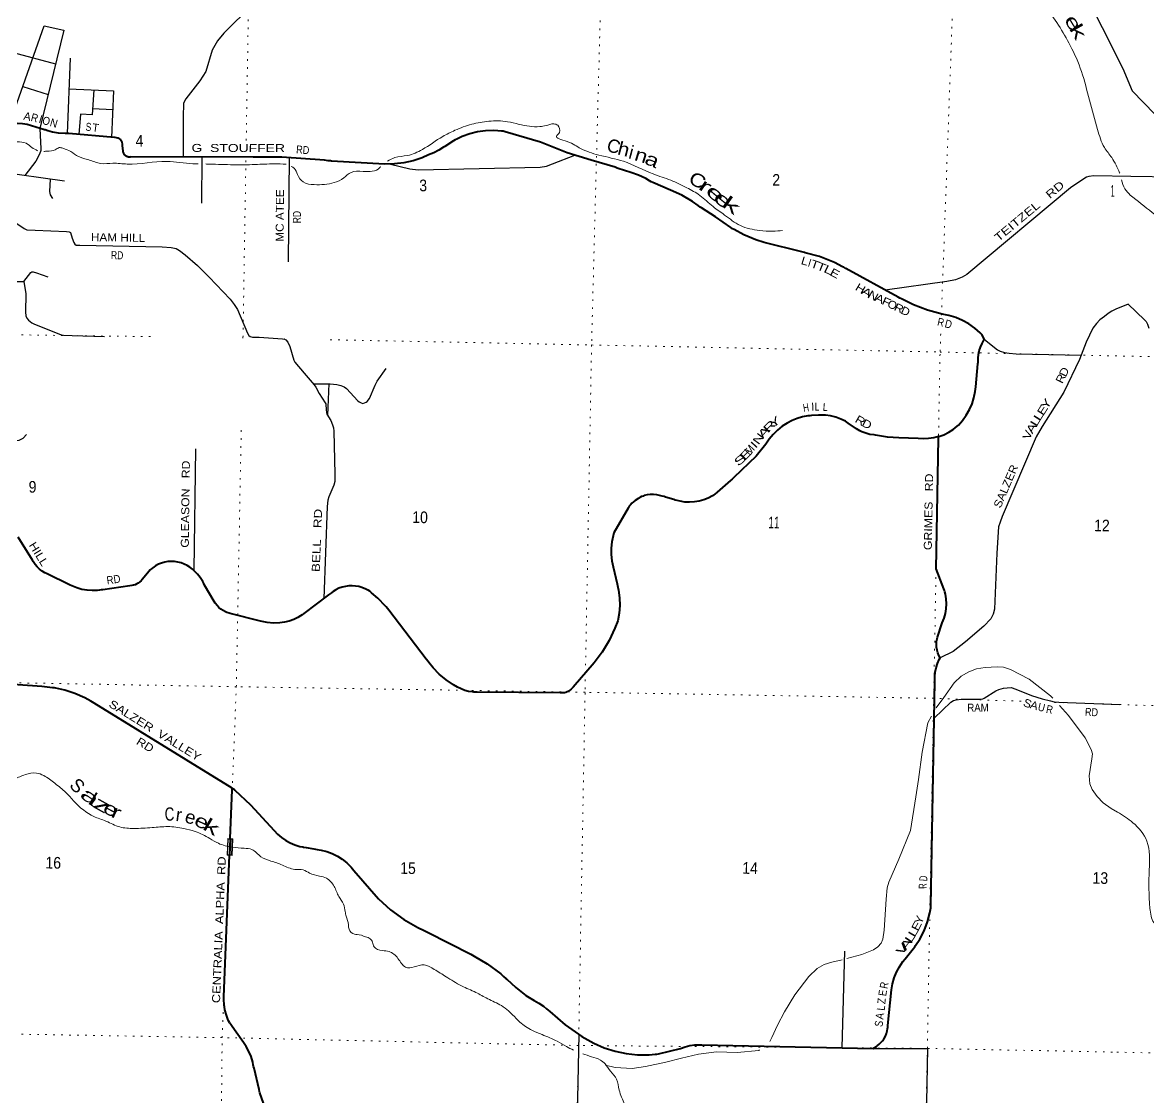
# Model space of a CAD drawing. Header units: feet. Extents: x -518066 to -250644, y -364975 to -177792.
# Drawn here: x -488679 to -471719, y -291926 to -275739 of the extents above; entities that cross this region are included whole.
import ezdxf
from ezdxf.enums import TextEntityAlignment as Align

# ---------------------------------------------------------------- set-up
doc = ezdxf.new("R2010")
doc.units = ezdxf.units.FT
doc.header["$LTSCALE"] = 80
doc.linetypes.add('DOTTED', pattern=[1.5, 0.3, -1.2])
for name, color, linetype, lineweight in [('26', 7, 'Continuous', 40), ('29', 7, 'Continuous', 25), ('30', 7, 'Continuous', 13), ('39', 7, 'Continuous', 13), ('41', 7, 'Continuous', 13), ('61', 7, 'Continuous', 13), ('7', 7, 'DOTTED', 13)]:
    doc.layers.add(name, color=color, linetype=linetype, lineweight=lineweight)
doc.layers.add('27', color=7, linetype='Continuous')

msp = doc.modelspace()

# ---------------------------------------------------------------- linework, layer by layer
at = {"layer": '26'}
msp.add_line((-485551.92, -288027.45), (-485561.34, -288279.26), dxfattribs=at)
for points in [[(-487161.88, -277677.65), (-487172.16, -277591.14), (-487174.34, -277572.76), (-487179.23, -277541.14), (-487179.51, -277540.08), (-487182.98, -277530.86), (-487187.39, -277522.06), (-487192.7, -277513.77), (-487198.85, -277506.07), (-487205.76, -277499.06), (-487213.37, -277492.81), (-487221.59, -277487.39), (-487230.34, -277482.86), (-487239.51, -277479.27), (-487243.55, -277478.16), (-487282.6, -277472.4), (-487293.55, -277471.43), (-487983.17, -277410.66), (-488038.97, -277411.32), (-488134.65, -277404.52), (-488229.1, -277387.75), (-488296.28, -277368.41), (-488339.04, -277356.09), (-488346.28, -277353.92), (-488610.47, -277274.56), (-488678.23, -277265.02), (-488760.39, -277261.41)], [(-474190.38, -280514.02), (-474231.63, -280434.67), (-474254.97, -280411.25), (-474336.98, -280339.5), (-474426.03, -280276.71), (-474521.17, -280223.58), (-474621.33, -280180.68), (-474725.43, -280148.48), (-474824.43, -280130.19), (-475045.91, -280071.73), (-475260.05, -279990.43), (-475439.53, -279899.82), (-475464.77, -279887.08), (-475489.53, -279873.53), (-476277.38, -279442.34), (-476310.06, -279424.46), (-476327.38, -279415.75), (-476448.64, -279354.79), (-476676.87, -279264.38), (-476888.35, -279205.3), (-476902.19, -279201.43), (-476938.35, -279192.45), (-477508.24, -279050.8), (-477636.02, -279010.55), (-477815.18, -278936.15), (-477961, -278856.81), (-477985.59, -278843.43), (-478011, -278825.46), (-478240.77, -278662.94), (-478451.95, -278529.16), (-478469.65, -278517.95), (-478501.95, -278494.85), (-478588.34, -278433.09), (-478749.12, -278338.96), (-478918.86, -278262.16), (-479185.53, -278146.32), (-479209.31, -278135.99), (-479235.53, -278120.43), (-479290, -278088.1), (-479400.3, -278036.1), (-479515.42, -277995.91), (-479704.66, -277934.6), (-479721.03, -277929.3), (-479754.66, -277919.08), (-480113.61, -277810.09), (-480473.97, -277703.27), (-480825.74, -277559.13), (-480850.66, -277548.92), (-480875.74, -277541.61), (-481408.45, -277386.27), (-481441.27, -277376.7), (-481458.45, -277374.29), (-481461.62, -277373.84), (-481582.37, -277364.79), (-481703.41, -277368.4), (-481823.41, -277384.65), (-481941.05, -277413.35), (-482055.05, -277454.2), (-482139.16, -277494.69), (-482164.05, -277506.68), (-482189.16, -277522.49), (-482318.63, -277604.02), (-482336.14, -277616.96), (-482407.95, -277663.06), (-482484.18, -277701.4), (-482564, -277731.56), (-482659.47, -277773.94), (-482795.26, -277820.04), (-482935.14, -277851.69), (-483077.55, -277868.55), (-483220.95, -277870.43), (-484022.9, -277824.2), (-484040.52, -277823.19), (-484072.9, -277819), (-484130.52, -277811.54), (-484773.91, -277766.85), (-485207.3, -277765.65), (-487047.22, -277762.59), (-487053.04, -277763.77), (-487062.75, -277764.9), (-487072.53, -277765.01), (-487082.26, -277764.1), (-487091.84, -277762.17), (-487101.17, -277759.26), (-487110.14, -277755.39), (-487118.66, -277750.59), (-487126.63, -277744.94), (-487133.97, -277738.48), (-487140.59, -277731.29), (-487146.43, -277723.45), (-487151.41, -277715.04), (-487155.49, -277706.16), (-487158.61, -277696.9), (-487160.75, -277687.36), (-487161.88, -277677.65)], [(-474881.58, -281974.24), (-474875.22, -281972.63), (-474800.45, -281945.09), (-474728.96, -281909.88), (-474661.55, -281867.39), (-474598.95, -281818.09), (-474582.49, -281803.23), (-474518.76, -281730.94), (-474462.94, -281652.38), (-474415.64, -281568.42), (-474377.38, -281479.98), (-474348.56, -281388.02), (-474329.52, -281293.55), (-474321.9, -281223.39), (-474288.66, -280876.97), (-474286.26, -280851.97), (-474286.16, -280826.97), (-474286.04, -280794.37), (-474279.8, -280737.12), (-474267.62, -280680.84), (-474249.61, -280626.14), (-474225.99, -280573.62), (-474197.01, -280523.85), (-474190.38, -280514.02)], [(-474881.58, -281974.24), (-474952.46, -281992.21), (-475031.33, -282003.61), (-475110.96, -282006.7), (-475190.47, -282001.45), (-475479.19, -281991.24), (-475651.43, -281980.82), (-475829.52, -281951.55), (-475851.66, -281949.8), (-475914.61, -281940.33), (-475976.24, -281924.32), (-476035.85, -281901.96), (-476067.79, -281885.99), (-476092.84, -281873.46), (-476117.79, -281856.01), (-476241.17, -281769.72), (-476284.1, -281744.13), (-476355.44, -281709.49), (-476430, -281682.5), (-476506.98, -281663.45), (-476585.53, -281652.55), (-476639.79, -281650.75), (-476656.93, -281650.18), (-476689.79, -281652.05), (-476794.41, -281657.99), (-476821.84, -281659.55), (-476844.41, -281661.69), (-476848.51, -281662.08), (-476930.25, -281676.68), (-477010.01, -281699.75), (-477086.92, -281731.02), (-477160.14, -281770.16), (-477234.78, -281818.23), (-477306.83, -281875.88), (-477372.45, -281940.74), (-477430.94, -282012.11), (-477481.64, -282089.2), (-477629.8, -282271.11), (-477966.93, -282591.63), (-477992.2, -282615.65), (-478016.93, -282637.29), (-478216.19, -282811.58), (-478249.95, -282841.11), (-478266.19, -282851.67), (-478288.06, -282865.9), (-478351.72, -282899.33), (-478418.53, -282925.93), (-478487.75, -282945.39), (-478558.63, -282957.52), (-478630.38, -282962.17), (-478702.23, -282959.29), (-478773.39, -282948.92), (-478819.5, -282937.17), (-478846.99, -282930.17), (-478869.5, -282923.05), (-478992.04, -282884.26), (-479013.8, -282877.38), (-479042.04, -282870.98), (-479122.38, -282852.77), (-479130.86, -282851.44), (-479176.83, -282847.14), (-479222.99, -282847.67), (-479268.85, -282853.02), (-479313.9, -282863.14), (-479332.65, -282869.47), (-479356.51, -282877.53), (-479382.65, -282892.29), (-479396.14, -282899.91), (-479449.79, -282936.8), (-479499.3, -282979.1), (-479520.4, -283001.34), (-479541.73, -283023.83), (-479557.55, -283051.34), (-479772.03, -283424.3), (-479784.45, -283467.16), (-479803.72, -283559.79), (-479813.19, -283653.94), (-479812.78, -283748.55), (-479802.47, -283842.61), (-479782.39, -283935.07), (-479721.27, -284193.13), (-479715.91, -284218.13), (-479710.53, -284243.13), (-479701.25, -284286.27), (-479686.42, -284401.41), (-479683.7, -284517.47), (-479693.13, -284633.17), (-479714.6, -284747.26), (-479755.3, -284857.24), (-479841.87, -285042.66), (-479947.34, -285218.02), (-480070.57, -285381.39), (-480387.12, -285745.09), (-480415.2, -285777.35), (-480433.88, -285794.6)], [(-475264.33, -289688.08), (-475239.84, -289656.96), (-475227.49, -289638.08), (-475165.49, -289543.33), (-475100.11, -289416.1), (-475048.39, -289282.74), (-475010.89, -289144.71), (-475001.72, -289095.83), (-474997.03, -289070.82), (-474996.61, -289045.83), (-474939.77, -285660.18), (-474939.83, -285591.77), (-474932.74, -285523.74), (-474918.58, -285456.82), (-474897.51, -285391.75), (-474869.74, -285329.23), (-474858.37, -285307.85), (-474877.73, -285269.96), (-474893.02, -285230.25), (-474904.08, -285189.16), (-474910.78, -285147.14), (-474913.05, -285104.65), (-474910.87, -285062.16), (-474904.26, -285020.12), (-474898.16, -284995.18), (-474825.56, -284779.47), (-474798.68, -284710.74), (-474779.12, -284639.58), (-474767.11, -284566.76), (-474762.78, -284493.08), (-474766.18, -284419.36), (-474777.26, -284346.4), (-474785.27, -284314.33), (-474791.51, -284289.37), (-474801.1, -284264.33), (-474916.24, -283963.52), (-474882.09, -282002.95), (-474881.58, -281974.24)], [(-486731.21, -283959.18), (-486755.65, -283979.4), (-486776.58, -284004.87), (-486870.9, -284119.6), (-486874.7, -284124.47), (-486892.77, -284144.81), (-486912.87, -284163.15), (-486934.78, -284179.29), (-486958.25, -284193.04), (-486983.03, -284204.28), (-487008.85, -284212.85), (-487010.43, -284213.2), (-487032.39, -284218.02), (-487060.43, -284221.99), (-487469.21, -284279.8), (-487493.47, -284283.24), (-487519.21, -284286.53), (-487549.44, -284290.39), (-487628.39, -284293.37), (-487707.22, -284288.09), (-487785.07, -284274.59), (-487861.08, -284253.03), (-487909.42, -284233.66), (-487937, -284222.6), (-487959.42, -284211.7), (-488319.88, -284036.39), (-488344.83, -284023.75), (-488384.84, -283999.08), (-488422.05, -283970.36), (-488456.06, -283937.91), (-488486.49, -283902.08), (-488496.56, -283887.35), (-488517.88, -283856.15), (-488529.44, -283837.35), (-488744.19, -283488.18)], [(-480433.88, -285794.6), (-480442.36, -285801.07), (-480459.4, -285811.45), (-480477.43, -285819.99), (-480496.26, -285826.6), (-480515.67, -285831.21), (-480530.4, -285833.11), (-480546.47, -285833.83), (-480580.4, -285833.53), (-481830.37, -285822.51), (-481846.62, -285822.37), (-481880.37, -285820.54), (-481901.12, -285819.42), (-481959.99, -285810.5), (-482017.6, -285795.47), (-482073.33, -285774.51), (-482126.57, -285747.83), (-482186.79, -285713.9), (-482298.38, -285638.81), (-482401.51, -285552.47), (-482495.05, -285455.81), (-482558.39, -285374.91), (-482570.41, -285359.56), (-482597.07, -285324.91), (-483162.81, -284589.51), (-483182.15, -284564.37), (-483202.78, -284539.51), (-483213.56, -284526.53), (-483325.74, -284408.73), (-483424.63, -284324.57), (-483449.32, -284303.56), (-483474.63, -284288.38), (-483475.52, -284287.85), (-483518.13, -284266.5), (-483532.62, -284259.24), (-483568.13, -284246.43), (-483613.09, -284233.38), (-483663.23, -284224.37), (-483714.05, -284220.66), (-483764.97, -284222.27), (-483815.44, -284229.2), (-483864.91, -284241.36), (-483912.84, -284258.63), (-483958.71, -284280.82), (-484002, -284307.68), (-484017.77, -284319.92), (-484027.34, -284327.34), (-484067.77, -284357.65), (-484443.05, -284639), (-484467.97, -284657.68), (-484493.05, -284673.33), (-484529.75, -284696.17), (-484594.56, -284727.63), (-484662.3, -284752.14), (-484732.23, -284769.43), (-484803.59, -284779.33), (-484899.2, -284781.31), (-484996.3, -284773.24), (-485092.02, -284755.06), (-485550.04, -284636.56), (-485567.72, -284631.99), (-485600.04, -284620.66), (-485622.16, -284612.11), (-485657.13, -284594.18), (-485690.04, -284572.69), (-485720.53, -284547.89), (-485748.25, -284520.03), (-485772.91, -284489.43), (-485778.08, -284481.42), (-485794.29, -284456.33), (-485808.59, -284431.42), (-485921.37, -284234.97), (-485935.82, -284209.8), (-485948.59, -284184.97), (-485964.51, -284154.02), (-486000.99, -284097.95), (-486043.12, -284046), (-486065.46, -284023.69), (-486097.47, -283991.73), (-486115.46, -283974.59), (-486117.22, -283972.91), (-486156.4, -283941.88), (-486198.62, -283915.11), (-486243.39, -283892.91), (-486290.25, -283875.51), (-486338.67, -283863.1), (-486388.11, -283855.82), (-486438.05, -283853.75), (-486487.93, -283856.91), (-486537.21, -283865.26), (-486585.35, -283878.73), (-486631.81, -283897.15), (-486676.09, -283920.32), (-486717.71, -283948), (-486731.21, -283959.18)], [(-485521.56, -287267.35), (-487599.7, -285987.82), (-487624.89, -285972.31), (-487649.7, -285958.36), (-487742.57, -285906.14), (-487889.7, -285841.17), (-488042.81, -285791.94), (-488177.24, -285763.79), (-488197.63, -285759.52), (-488227.24, -285755.71), (-488386.67, -285735.2), (-489323.17, -285673.77), (-489348.19, -285672.13), (-489373.17, -285671), (-489432.35, -285668.32), (-490770.22, -285647.85), (-491774.88, -285608.69)], [(-485551.92, -288027.45), (-485522.57, -287292.63), (-485521.56, -287267.35)], [(-485521.56, -287267.35), (-485492.38, -287285.32), (-485482.6, -287297.6), (-485244.37, -287521.96), (-484888.94, -287903.72), (-484836.29, -287960.14), (-484778.03, -288010.76), (-484714.79, -288055), (-484647.28, -288092.39), (-484576.23, -288122.52), (-484502.42, -288145.06), (-484458.82, -288153.71), (-484445.48, -288156.35), (-484408.82, -288162.44), (-484291.66, -288181.86), (-484266.66, -288186.58), (-484241.66, -288190.4), (-484180.35, -288199.76), (-484095.9, -288221.89), (-484014.21, -288252.73), (-483936.2, -288291.94), (-483862.72, -288339.08), (-483794.56, -288393.65), (-483732.48, -288455.05), (-483730.65, -288457.15), (-483709.98, -288480.86), (-483687.23, -288507.15), (-483318.73, -288933.05), (-483135.49, -289098.62), (-482935.95, -289244.12), (-482722.29, -289367.97), (-482629.78, -289412.06), (-482618.03, -289417.66), (-482579.78, -289437.17), (-481928.38, -289769.38), (-481902.39, -289782.64), (-481878.38, -289796.86), (-481682.68, -289912.83), (-481476.85, -290065.96), (-481433.73, -290103.05), (-481393.31, -290137.81), (-481383.73, -290146.58), (-481250.53, -290268.53), (-481225.6, -290291.36), (-481200.53, -290310.76), (-481096.83, -290391.01), (-480974.3, -290467.78), (-480900.53, -290506.77), (-480831.25, -290553.26), (-480788.25, -290589.16), (-480763.25, -290611.15), (-480738.25, -290632.65), (-480504.2, -290833.9), (-480252.07, -291005.9), (-480072.35, -291106.65), (-479915.55, -291176.7), (-479752.29, -291229.97), (-479584.35, -291265.89), (-479413.58, -291284.06), (-479241.84, -291284.27), (-479149.74, -291276.18), (-479126.2, -291274.11), (-479099.74, -291267.86), (-478765.88, -291188.92), (-478697.12, -291163.56), (-478626.08, -291145.54), (-478553.55, -291135.03), (-478480.32, -291132.17), (-478447.75, -291133.36), (-475864.69, -291188.65), (-475840.56, -291176.15), (-475817.88, -291161.19), (-475804.15, -291149.92), (-475778.15, -291125.15), (-475754.15, -291102.07), (-475748.9, -291097.03), (-475723.92, -291073), (-475707.32, -291047.98), (-475701.06, -291038.54), (-475681.95, -291001.9), (-475666.78, -290963.46), (-475655.7, -290923.65), (-475650.79, -290894.42), (-475647.49, -290869.06), (-475644.98, -290844.42), (-475589.92, -290305.38), (-475574.02, -290214.28), (-475548.69, -290125.34), (-475514.19, -290039.54), (-475470.92, -289957.81), (-475419.34, -289881.05), (-475383.73, -289838.37), (-475363.06, -289813.6), (-475343.21, -289788.37), (-475264.33, -289688.08)], [(-485048.27, -292011.59), (-485102.23, -291856.81), (-485110.12, -291834.19), (-485116.56, -291806.81), (-485191.87, -291486.83), (-485197.74, -291461.88), (-485202.7, -291436.83), (-485211.48, -291392.46), (-485236.02, -291310.53), (-485268.99, -291231.61), (-485310.03, -291156.57), (-485341.39, -291111.23), (-485350.86, -291097.53), (-485376.36, -291061.23), (-485520.47, -290856.05), (-485539.88, -290828.41), (-485554.57, -290806.05), (-485560.62, -290796.85), (-485574.75, -290773.36), (-485585.17, -290746.85), (-485607.58, -290688.84), (-485630.08, -290605.61), (-485643.75, -290520.48), (-485647.09, -290459.39), (-485648.4, -290435.3), (-485647.35, -290409.39), (-485561.34, -288279.26)]]:
    msp.add_lwpolyline(points, dxfattribs=at)
at = {"layer": '29'}
for p, q in [((-488817.92, -276189.56), (-488181.67, -276363.12)), ((-487960.97, -276277.16), (-488006.12, -277408.64)), ((-488674.69, -276703.7), (-488293.78, -276820.66)), ((-487623.17, -277031.45), (-487318.71, -277048.94)), ((-485977.09, -277764.37), (-485983.82, -278459.25)), ((-484661.35, -277769.29), (-484675.43, -279344.21)), ((-470869.57, -278075.7), (-471986.16, -278057.58)), ((-484081.05, -281656.69), (-484058.82, -281176.06)), ((-486074.44, -282155.97), (-486099.26, -283987.14)), ((-476295.89, -289722.62), (-476336.59, -291178.55))]:
    msp.add_line(p, q, dxfattribs=at)
for points in [[(-484788.71, -275045.14), (-485648.22, -275900.55), (-485744.44, -276013.11), (-485824.17, -276154.91), (-485917.19, -276473.97), (-486005.78, -276615.77), (-486218.4, -276886.08), (-486253.84, -276952.55), (-486259.06, -277164.23), (-486258.26, -277763.9)], [(-472727.09, -275189.41), (-472105.18, -276429.25), (-471964.7, -276769.57)], [(-488825.47, -277129.08), (-488350.81, -275789.97), (-488057.37, -275855.85), (-488419.81, -277335.03)], [(-487979.26, -276735.59), (-487306.9, -276769.57), (-487336.4, -277467.65)], [(-487603.18, -276754.6), (-487630.11, -277127.5), (-487805.25, -277118.66), (-487828.71, -277424.27)], [(-471964.7, -276769.57), (-471625.1, -277119), (-471575.08, -277164.87), (-471500.05, -277219.09), (-471274.95, -277348.37), (-471232.22, -277375.48), (-471192.62, -277408.84), (-471133.22, -277477.66), (-470999.83, -277702.86), (-470962.31, -277773.76), (-470915.42, -277905.12), (-470869.57, -278075.7)], [(-488419.86, -277339.05), (-488401.84, -277634.78), (-488403.26, -277668.13), (-488423.19, -277721.31), (-488478.5, -277824.83), (-488646.22, -278041.49)], [(-483137.86, -277869.34), (-482847.48, -277940.73), (-482717.84, -277959.02), (-480881.17, -277914.95), (-480787.72, -277900.85), (-480694.34, -277868.97), (-480360.51, -277736.9)], [(-488046.09, -278125.58), (-489051.31, -277984.73), (-489074.35, -278771.55), (-489495.17, -278764.91)], [(-488263.8, -278095.08), (-488270.48, -278283.68), (-488261.51, -278335.06), (-488227.83, -278386.72)], [(-471986.16, -278057.58), (-472544.27, -278047.14), (-472615.5, -278057.81), (-472651.91, -278069.19), (-472692.36, -278092.66), (-472892.43, -278228.94), (-474453.41, -279531.62), (-474526.49, -279574.1), (-474626.16, -279615.82), (-474757.63, -279639.65), (-475683.72, -279767.25)], [(-489495.17, -278764.91), (-489448.66, -278920), (-489429.24, -278977.18), (-489360.07, -279108.33), (-489345.69, -279165.15), (-489349.36, -279436.49), (-489346.78, -279562.56), (-489331.77, -279615.62), (-489293.62, -279629.03), (-489157.88, -279637.83), (-488657.31, -279637.87), (-488627.79, -279823.17), (-488635.52, -280098.48), (-488631.39, -280156.36), (-488613.67, -280191.81), (-488587.1, -280220.62), (-488537.58, -280258.48), (-488498.5, -280280.44), (-488106.27, -280437.05), (-488059.96, -280444.4), (-487930.29, -280453.26), (-487444.23, -280464.34)], [(-488763.34, -278765.84), (-488656.4, -278841.35), (-488612.37, -278858.14), (-488486.56, -278866.53), (-488016.86, -278883.31), (-487974.92, -278889.59), (-487958.15, -278900.09), (-487932.98, -278984), (-487907.82, -279053.22), (-487891.05, -279076.3), (-487870.07, -279088.88), (-487815.56, -279093.08), (-486574.21, -279118.25), (-486440.01, -279128.72), (-486364.53, -279143.43), (-486312.1, -279172.77), (-486230.33, -279235.72), (-486045.8, -279395.15), (-485869.67, -279571.35), (-485550.94, -279906.98), (-485490.14, -279984.58), (-485441.9, -280058.02), (-485290.93, -280418.82), (-485267.87, -280452.37), (-485248.99, -280469.16), (-485215.45, -280477.54), (-485114.79, -280477.55), (-484764.57, -280500.49)], [(-488657.31, -279637.87), (-488556.29, -279501.34), (-488540.57, -279491.65), (-488520.64, -279493.87), (-488466.26, -279506.45), (-488298.91, -279568.79)], [(-472026.39, -279981.56), (-472212.06, -280056.74), (-472269.64, -280085.54), (-472327.42, -280121.43), (-472382.6, -280163.09), (-472451.26, -280216.26), (-472504.41, -280271.65), (-472558.66, -280341.77), (-472659.62, -280551.62), (-472757.25, -280811.77), (-472992.23, -281307.47), (-473319.45, -281822.61), (-473409.75, -281975.85), (-473921.88, -283178.59), (-473952.88, -283262.78), (-473976.77, -283333.95), (-474002.19, -283731.68), (-474039.6, -284571.52), (-474059.19, -284649.79), (-474094.63, -284716.26), (-474201.24, -284826.87), (-474474.74, -285062.78), (-474660.94, -285209.28), (-474858.37, -285307.85)], [(-472026.39, -279981.56), (-471778.29, -280217.62), (-471756.41, -280240.56), (-471733.48, -280280.18), (-471711.59, -280342.74)], [(-484764.57, -280500.49), (-484735.27, -280504.8), (-484712.21, -280517.39), (-484684.95, -280550.95), (-484653.5, -280618.08), (-484592.68, -280823.65), (-484578.01, -280853.02), (-484435.42, -281020.84), (-484284.44, -281197.04), (-484259.28, -281230.61), (-484208.96, -281322.91), (-484118.79, -281467.65), (-484112.5, -281482.33), (-484108.31, -281499.11), (-484099.92, -281616.58), (-484093.63, -281636.51), (-484032.82, -281734.05), (-484009.75, -281794.89), (-483996.12, -281839.99), (-483990.88, -281893.48), (-483974.11, -282539.57), (-483976.21, -282649.7), (-483990.88, -282707.38), (-484066.37, -282883.59), (-484081.06, -282930.8), (-484091.53, -283026.23), (-484140.36, -284412.07)], [(-474190.38, -280514.02), (-473994.96, -280666.04), (-473952.88, -280685.98), (-473888.65, -280705.92), (-473815.56, -280719.22), (-473711.47, -280728.08), (-472730.31, -280748.02)], [(-484299.57, -281179.38), (-484043.42, -281180.41), (-483943.82, -281188.88), (-483886.24, -281206.6), (-483833.08, -281224.33), (-483798.08, -281249.73), (-483628.42, -281436.73), (-483609.39, -281452.54), (-483578.38, -281468.05), (-483552.94, -281473.54), (-483526.3, -281464.82), (-483500.86, -281456.97), (-483485.36, -281445.89), (-483453.76, -281402.67), (-483366.9, -281198.67), (-483334.75, -281140.13), (-483203.32, -280947.36)], [(-489577.68, -281131.78), (-489437.51, -281224.32), (-489384.16, -281269.5), (-489371.07, -281286.36), (-489348.92, -281343.97), (-489327.95, -281553.63), (-489328.98, -281882.39), (-489322.7, -281905.49), (-489300.19, -281920.06), (-489262.53, -281922.28), (-489226.67, -281910.68), (-489115.5, -281833.63), (-489085.34, -281829.22), (-489065.41, -281844.72), (-489022.39, -281907.13), (-488967.96, -281968.8), (-488928.09, -282004.25), (-488865.84, -282027.63), (-488799.63, -282035.28), (-488727.71, -282029.3), (-488671.17, -281999.82), (-488620.38, -281940.14)], [(-474949.07, -286214.38), (-474695.31, -285972.76), (-474657.18, -285950.38), (-474617.32, -285939.3), (-474542.54, -285928.38), (-474245.23, -285926), (-474216.44, -285921.57), (-474191.96, -285914.54), (-474020.27, -285804.05), (-473972.81, -285781.99), (-473901.94, -285764.26), (-473848.78, -285755.4), (-473787.34, -285754.61), (-473718.11, -285775.34), (-473480.62, -285874.92), (-473319.45, -285923.79), (-473193.21, -285954.81), (-473137.84, -285965.89), (-473071.51, -285974.37), (-472152.39, -286008.99)], [(-480298.23, -290974.41), (-480347.03, -293163.32), (-480338.11, -293199.99), (-480302.68, -293222.15), (-480218.13, -293255.35), (-479970.46, -293310.77), (-479886.63, -293319.67), (-479524.12, -293312.01), (-479478.78, -293315.2), (-479438.91, -293328.5), (-479203.77, -293460.63)], [(-475864.69, -291188.65), (-475049.76, -291188.11), (-475085.61, -293347.74), (-475075.76, -293412.69), (-475058.05, -293452.57), (-474994.13, -293541.84), (-474482.2, -294259.07), (-474455.62, -294281.22), (-474415.86, -294308.74), (-474190.87, -294401.93), (-474070.25, -294471.77), (-473980.58, -294545.2), (-473783.38, -294768.72), (-473742.46, -294790.82), (-473539.5, -294797.81), (-472756.12, -294761.07), (-472670.5, -294737.65), (-472612.92, -294711.06), (-472546.47, -294657.88), (-472515.63, -294597.14), (-472433.85, -294324.73), (-472392.35, -294069.93), (-472369.29, -294006.48), (-472316.38, -293956.14)]]:
    msp.add_lwpolyline(points, dxfattribs=at)
at = {"layer": '39'}
for points in [[(-474916.36, -286058.1), (-474804.24, -285902.49), (-474647.24, -285680.53), (-474541.78, -285579.54), (-474425.16, -285514.29), (-474311.41, -285473.18), (-474181.14, -285453.13), (-473996.88, -285442.16), (-473904.12, -285447), (-473797.53, -285482.04), (-473516.52, -285626.3), (-473194.56, -285876.62), (-473161.62, -285912.55)], [(-473060.27, -286023.12), (-472923.68, -286172.11), (-472673.71, -286509.41), (-472583.7, -286687.48), (-472561.55, -286749.53), (-472571.84, -286827.43), (-472611.17, -287084.09), (-472601.42, -287201.57), (-472569.21, -287290.19), (-472490.67, -287392.14), (-472402.71, -287488.9), (-472280.03, -287574), (-472184.76, -287628.6)], [(-476262.52, -289835.12), (-476034.6, -289774.83), (-475861.92, -289705.52), (-475795.47, -289656.77), (-475746.21, -289603.98), (-475720.16, -289541.54), (-475702.1, -289407.77), (-475672.49, -288937.67), (-475653.71, -288770.42), (-475631.2, -288683.07), (-475481.73, -288338.25), (-475304.45, -287907.52), (-475221.92, -287400.33), (-475182.51, -287139.64), (-475128, -286728.4), (-475040.72, -286283.68), (-474987.1, -286185.76)], [(-477422.68, -291085.2), (-477390.17, -291023.23), (-477306.19, -290839.95), (-477203.72, -290634.94), (-477044.11, -290382.87), (-476835.79, -290103.69), (-476708.06, -289984.72), (-476605.41, -289923.54), (-476486.55, -289887.22), (-476335.21, -289853.81)], [(-479898.51, -291438.27), (-479752.77, -291473.59), (-479498.27, -291489.08), (-479293.06, -291461.29), (-478988.73, -291393.36), (-478754.78, -291334), (-478498.73, -291273.09), (-478225.17, -291238.71), (-477912.36, -291247.41), (-477590.75, -291218.09), (-477580.14, -291211.08)]]:
    msp.add_lwpolyline(points, dxfattribs=at)
for points in [[(-476649.12, -269899.6), (-476531.32, -270171.13), (-476376.4, -270546.65), (-476158.22, -270967.79), (-475907.81, -271285.01), (-475530.14, -271757.85), (-475203.92, -272195.38), (-474901.24, -272507.67), (-474643.18, -273040.32), (-474386.18, -273723.84), (-474207.5, -274113.96), (-474040.03, -274463.59), (-473812.39, -274913.09), (-473515.71, -275223.24), (-473282.26, -275485.76), (-473075.5, -275777.9), (-472897.16, -276085.51), (-472728.51, -276475.4), (-472608.85, -276906.49), (-472485.43, -277349.73), (-472382.61, -277621.53), (-472273.31, -277772.74), (-472153.59, -278002.66), (-472151.51, -278007.27)], [(-483183.99, -277827.62), (-483070.49, -277773.05), (-482881.23, -277740.89), (-482656.68, -277651.12), (-482349.7, -277454.49), (-482165.24, -277361.86), (-481912.57, -277270.7), (-481656.83, -277225.86), (-481374.03, -277231.91), (-481200.27, -277271.83), (-480887.96, -277306.68), (-480793.33, -277290.59), (-480676.42, -277264.93), (-480616.66, -277286.32), (-480592.75, -277393.46), (-480615.47, -277425.16), (-480631.84, -277440.91), (-480477.14, -277530.73), (-480272.6, -277635.69), (-479999.71, -277734.08), (-479628.41, -277828.52), (-479178.8, -278019.2), (-478913.84, -278113.4), (-478671.35, -278227.22), (-478477.04, -278342.03), (-478277.82, -278511.26), (-478103.82, -278637.7), (-477866.24, -278795.69), (-477576.81, -278870.29), (-477378.37, -278880.57), (-477229.66, -278869.67)], [(-488867.66, -277524.23), (-488762.17, -277532.87), (-488626.19, -277555.89), (-488537.2, -277620.15), (-488452.02, -277668.97)], [(-488358.82, -277680.56), (-488307.56, -277675.35), (-488184.77, -277655.83), (-488127.92, -277622.84), (-488069.92, -277632.13), (-487952.56, -277682.92), (-487833.65, -277755.87), (-487680.18, -277807.42), (-487500.7, -277861.55), (-487318.02, -277857.4), (-487101.56, -277870.07), (-486504.83, -277830.49), (-486112.25, -277865.02), (-486034.18, -277866.71)], [(-485920.34, -277869.02), (-485861.54, -277870.38), (-485500.56, -277880.1), (-485177.45, -277876.94), (-484888.3, -277867.01), (-484709.25, -277872.63)], [(-484632.16, -277906.59), (-484586.67, -277933.81), (-484538.36, -278025.37), (-484452.4, -278139.87), (-484284.66, -278179.67), (-483985.08, -278149.85), (-483841.17, -278078.48), (-483731.15, -277996.34), (-483550.23, -277980.08), (-483300.3, -277925.07), (-483287.04, -277908.4)], [(-472124.85, -278108.94), (-472074.22, -278243.76), (-471993.98, -278336.97)], [(-471993.98, -278336.97), (-471664.16, -278597.3), (-471174.63, -278984.5), (-470870.65, -279293.83), (-470590.56, -279809.86), (-469740.1, -281460.69), (-469588.07, -281722.94), (-469567.43, -281803.77), (-469572.12, -281950.49), (-469584.48, -282338.24), (-469603.24, -283047.72), (-469618.25, -283438.12), (-469642.64, -284141.97), (-469646.39, -284746.33), (-469639.88, -284997.97), (-469627.54, -285092.72), (-469590.42, -285151.73), (-469578.51, -285160), (-469298.5, -285460.84), (-468870.51, -285915.27), (-468660.14, -286140.09)], [(-489220.78, -287310.38), (-488992.21, -287218.69), (-488797.84, -287132.31), (-488635.94, -287063.34), (-488468.94, -287040.75), (-488359.38, -287079.3), (-488193.19, -287195.5), (-488025.44, -287333.86), (-487899.77, -287469.31), (-487605.39, -287694.86), (-487422.22, -287765.17), (-487213.31, -287852.1), (-487003.09, -287874.69), (-486725.97, -287862.5), (-486490.91, -287847.4), (-486250.69, -287874.66), (-486079.07, -287920.57), (-485858.49, -288025.86), (-485729.56, -288099.02), (-485519.18, -288159.15)], [(-472184.76, -287628.6), (-471952.79, -287788.42), (-471742.76, -288067.85), (-471708.38, -288496.84), (-471696.89, -289078.25), (-471638.45, -289290.5), (-471302.18, -289373.18), (-470699.37, -289503.07), (-470063.14, -289784.41), (-469787.52, -289775.47), (-469596.07, -289750.88), (-469012.59, -289838.18), (-468808.38, -289886.23)], [(-485519.45, -288159.13), (-485341.83, -288173.68), (-485223.83, -288192.3), (-485087.61, -288301.83), (-484936.41, -288365.41), (-484765.12, -288427.4), (-484577.83, -288491.76), (-484451.6, -288500.49), (-484354.26, -288548.83), (-484206.67, -288592.21), (-484100.99, -288624.65), (-483985.11, -288747.83), (-483913.95, -288900.22), (-483844.04, -289014.37), (-483818.24, -289127.58), (-483803.58, -289196.28), (-483770.09, -289325.75), (-483761.41, -289392.32), (-483678.69, -289468.52), (-483640.63, -289471.35), (-483510.92, -289506.3), (-483443.3, -289535.91), (-483408.22, -289586.95), (-483383.57, -289657.88), (-483262.3, -289712.78), (-483156.3, -289729.13), (-483023.96, -289832.54), (-482910.25, -289963.72), (-482777.76, -289960.51), (-482630.67, -289929.46), (-482477.55, -289997.11), (-482299.21, -290107.53), (-482065.26, -290245.3), (-481850.58, -290344.44), (-481671.92, -290438.78), (-481465.38, -290543.79), (-481358.64, -290622.51), (-481297.61, -290680.14), (-481187.51, -290791.13), (-481005.41, -290913.7), (-480854.25, -290979.3), (-480625.58, -291080.75), (-480486.75, -291160.16), (-480378.58, -291213.74)], [(-480241.4, -291266.85), (-480106.64, -291313.12), (-479975.22, -291362.2), (-479904.2, -291422.07), (-479822.13, -291530.44), (-479730.33, -291653.09), (-479691.47, -291814.86), (-479615.58, -292029.72), (-479588.43, -292175.14), (-479586.95, -292398.46), (-479638.84, -292483.86), (-479713.44, -292600.95), (-479667.31, -292700.51), (-479557.62, -292831.59), (-479476.73, -292899.7), (-479459.87, -292958.41), (-479416.24, -293082.05), (-479309.98, -293184.9), (-479203.97, -293299.82), (-479140.48, -293433.95), (-479140.07, -293437.58)]]:
    msp.add_spline(points, degree=3, dxfattribs=at)
at = {"layer": '61'}
for p, q in [((-485513.52, -288029.37), (-485523.06, -288280.14)), ((-485523.06, -288280.14), (-485598.29, -288277.28))]:
    msp.add_line(p, q, dxfattribs=at)
msp.add_lwpolyline([(-485598.29, -288277.28), (-485588.76, -288026.52), (-485513.52, -288029.37)], dxfattribs=at)
msp.add_lwpolyline([(-485581.06, -288034.81), (-485521.81, -288037.06), (-485530.75, -288271.84), (-485589.99, -288269.58)], close=True, dxfattribs=at)
at = {"layer": '7'}
for p, q in [((-485309.35, -277515.89), (-485269.11, -275076.01)), ((-474838.58, -280145.86), (-474664.63, -275384.27)), ((-485358.23, -280479.51), (-485312.79, -277724.26)), ((-488694.91, -280442.29), (-486678.57, -280470.24)), ((-485358.33, -280484.89), (-485358.23, -280479.51)), ((-484733.9, -280501.17), (-484725.58, -280501.34)), ((-474858.53, -280691.96), (-474846.28, -280356.74)), ((-484044.72, -280515.1), (-480107.57, -280594.7)), ((-474954.65, -285915.47), (-474858.53, -280691.96)), ((-485458.77, -285741.14), (-485383.21, -281786.94)), ((-485551.12, -288028.47), (-485459.03, -285747.48)), ((-473638, -285959.41), (-474954.65, -285915.47)), ((-472152.39, -286008.99), (-473219.24, -285973.39)), ((-485672.12, -291025.34), (-485561.14, -288276.45)), ((-485672.12, -291025.34), (-490862.77, -290936.75))]:
    msp.add_line(p, q, dxfattribs=at)
for points in [[(-479932.55, -269830.86), (-479942.64, -269991.62), (-479966.86, -275229.53), (-480107.57, -280594.7), (-480205.81, -285833.26), (-480303.51, -291144.07), (-480419.96, -296389.92), (-480552.61, -301643.29), (-480660.47, -306948.71)], [(-485366.25, -280488.45), (-485358.42, -280488.55), (-485357.31, -280488.57)], [(-480107.57, -280594.7), (-474858.72, -280701), (-472044.15, -280763.76)], [(-440578.62, -281394.02), (-442975.76, -281378.33), (-444667.7, -281327.2), (-448156.21, -281223.45), (-453378.42, -281043.67), (-458807, -280934.45), (-464160.81, -280989.91), (-464465.64, -280981.82), (-469545.04, -280798.67), (-472044.15, -280763.76)], [(-474954.65, -285915.47), (-480205.62, -285824.22), (-485458.77, -285741.14), (-490767.85, -285646), (-496054.37, -285427.81)], [(-475493.95, -315689.91), (-475429.86, -312361.33), (-475386.65, -307063.59), (-475264.08, -301735.35), (-475163.11, -296470.24), (-475049.76, -291188.11), (-474954.65, -285915.47)], [(-472152.39, -286008.99), (-469696.01, -286088.92), (-468822.81, -286100.55)], [(-485856.95, -301540.01), (-485724.69, -296296.69), (-485672.12, -291025.34)], [(-480303.51, -291144.07), (-481849.48, -291109.86), (-485672.12, -291025.34)], [(-472260.38, -291242.48), (-475049.76, -291188.11), (-480303.51, -291144.07)], [(-440782.81, -291996.69), (-443092.3, -291934.14), (-448394.1, -291708.63), (-453707.95, -291482.89), (-459027.68, -291468.2), (-464388.84, -291410.51), (-469773.09, -291296.09), (-472260.38, -291242.48)]]:
    msp.add_lwpolyline(points, dxfattribs=at)

# ---------------------------------------------------------------- texts
at = {"layer": '27'}
for s, rotation, p in [('A', 348.378, (-488670.45, -277199.34)), ('I', 343.605, (-488443.87, -277246.13)), ('T', 352.844, (-487634.94, -277375.63)), ('I', 2.521, (-476795.91, -281585.9)), ('M', 47.715, (-477729.16, -282264.74))]:
    msp.add_text(s, height=120.5, rotation=rotation, dxfattribs=at).set_placement(p)
for s, height, rotation, width, p in [('R', 120.5, 345.114, 0.9, (-488562.39, -277218.17)), ('O', 120.5, 343.863, 0.9, (-488391.59, -277262.42)), ('N', 120.5, 343.978, 0.95, (-488276.38, -277294.65)), ('S', 120.5, 355.37, 0.8, (-487732.4, -277366.62)), ('G  STOUFFER   ', 120.5, 359.905, 1.3, (-486133.69, -277687.18)), ('RD', 120.5, 355.905, 0.85, (-484561.05, -277708.34)), ('L', 120.5, 343.636, 1.15, (-476962.26, -279373.27)), ('I', 120.5, 342.978, 0.85, (-476857.77, -279408.89)), ('T', 120.5, 341.036, 1.25, (-476821.15, -279419.06)), ('T', 120.5, 338.216, 1.3, (-476727.26, -279452.12)), ('L', 120.5, 334.757, 1.4, (-476621.46, -279490.88)), ('E', 120.5, 332.178, 1.3, (-476531.75, -279536.43)), ('H', 120.5, 329.01, 1.2, (-476147.87, -279758.76)), ('A', 120.5, 329.1, 1.4, (-476057.64, -279815.17)), ('N', 120.5, 330.063, 1.25, (-475956.87, -279867.32)), ('A', 120.5, 334.921, 1.25, (-475853.84, -279922.23)), ('F', 120.5, 335.822, 1.25, (-475747.8, -279974.81)), ('O', 120.5, 335.031, 1.1, (-475664.57, -280015.72)), ('R', 120.5, 334.776, 1.15, (-475562.49, -280066.36)), ('D', 120.5, 335.165, 1.1, (-475461.58, -280113.33)), ('R', 120.5, 348.031, 0.85, (-474907.64, -280299.72)), ('D', 120.5, 346.018, 0.9, (-474797.2, -280324.95)), ('H', 120.5, 9.005, 0.75, (-476912.67, -281603.27)), ('L', 120.5, 359.421, 0.75, (-476746.08, -281583.71)), ('L', 120.5, 356.096, 0.85, (-476627.97, -281585.17)), ('Y', 120.5, 38.209, 1.6, (-477380.12, -281855.36)), ('R', 120.5, 329.781, 1.25, (-476152.02, -281747.59)), ('A', 120.5, 49.114, 1.7, (-477528.8, -282017.5)), ('R', 120.5, 44.099, 1.65, (-477453.94, -281929.91)), ('D', 120.5, 332.041, 1.2, (-476049.52, -281806.92)), ('N', 120.5, 53.594, 1.4, (-477593.88, -282107.55)), ('E', 120.5, 45.415, 1.8, (-477807.89, -282349.5)), ('I', 120.5, 47.676, 1.35, (-477636.23, -282158.59)), ('S', 120.5, 41.354, 1.7, (-477900.74, -282431.44)), ('GRIMES   RD', 120.5, 88.946, 1.15, (-474983.88, -283684.54)), ('HILL', 120, 301.593, 1.15, (-488588.15, -283608.26)), ('RD', 120, 8.049, 0.9, (-487403.59, -284199.82)), ('SALZER  VALLEY', 120.5, 328.379, 1.2, (-487391.5, -286033.49)), ('RD', 120.5, 328.379, 1.15, (-486976.05, -286597.45)), ('CENTRALIA  ALPHA  RD', 120.4, 87.688, 1.2, (-485705.56, -290508.24)), ('D', 120.5, 87.512, 0.7, (-475052.48, -288670.71)), ('R', 120.5, 90.52, 0.65, (-475058.51, -288783.44)), ('E', 120.5, 62.626, 1.3, (-475190.89, -289432.48)), ('Y', 120.5, 70.178, 1.1, (-475133.84, -289325.88)), ('L', 120.5, 56.811, 1.65, (-475301.43, -289613.65)), ('L', 120.4, 59.509, 1.55, (-475245.09, -289525.76)), ('V', 120.5, 50.793, 1.65, (-475441.51, -289795.81)), ('A', 120.5, 52.763, 1.6, (-475374.18, -289720.09)), ('E', 120.4, 81.51, 0.85, (-475670.49, -290405.69)), ('R', 120.5, 78.507, 0.85, (-475652.66, -290296.92)), ('Z', 120.5, 84.7, 0.9, (-475684, -290522.52)), ('A', 120.5, 81.299, 0.9, (-475714.65, -290756.74)), ('L', 120.5, 83.831, 0.9, (-475693.16, -290623.92)), ('S', 120.5, 81.16, 0.85, (-475727.9, -290869.05))]:
    msp.add_text(s, height=height, rotation=rotation, dxfattribs=dict(at, width=width)).set_placement(p)
at = {"layer": '30'}
for s, height, rotation, width, p in [('MC ATEE', 120.5, 89.488, 1.1, (-484747.14, -279039.8)), ('TEITZEL   RD', 120, 39.846, 1.3, (-473979.29, -279044.78)), ('RD', 120.5, 89.488, 0.8, (-484487.05, -278762.54)), ('HAM HILL', 120.5, 359.129, 1.1, (-487649.52, -279030.29)), ('RD', 120.5, 359.129, 0.8, (-487347.41, -279301.89)), ('GLEASON   RD', 120, 89.223, 1.15, (-486175.48, -283648.65)), ('SALZER', 120, 66.936, 1.1, (-473947.91, -283061.05)), ('BELL   RD', 120.5, 87.772, 1.25, (-484203.03, -284014.93)), ('RAM', 120, 0.459, 0.9, (-474447.2, -286116.14)), ('RD', 120, 357.843, 0.85, (-472677.65, -286179.34))]:
    msp.add_text(s, height=height, rotation=rotation, dxfattribs=dict(at, width=width)).set_placement(p)
for s, rotation, width, p in [('D', 64.637, 1.15, (-472936.7, -281024.97)), ('R', 64.637, 1.15, (-472987.48, -281125.22)), ('E', 57.576, 1.4, (-473265.66, -281606.69)), ('Y', 57.576, 1.45, (-473209.62, -281512.76)), ('L', 57.576, 1.6, (-473322.72, -281693.36)), ('V', 66.936, 1.2, (-473484.39, -281972.48)), ('A', 59.49, 1.4, (-473429.94, -281877.81)), ('L', 59.49, 1.55, (-473373.1, -281776.91)), ('S', 337.252, 1.15, (-473564.03, -286045.98)), ('A', 343.132, 1.1, (-473457.48, -286078.54)), ('U', 346.195, 0.9, (-473344.05, -286109.43)), ('R', 348.684, 0.85, (-473220.29, -286141.38))]:
    msp.add_text(s, height=120, rotation=rotation, dxfattribs=dict(at, width=width)).set_placement(p, align=Align.CENTER)
at = {"layer": '41'}
for s, height, rotation, width, p in [('e', 200.8, 301.778, 1.55, (-472997.2, -275697.27)), ('k', 200.8, 299.801, 1.65, (-472920.48, -275827.28)), ('h', 200.8, 345.846, 1.15, (-479729.73, -277720.56)), ('n', 200.8, 342.871, 1.25, (-479476.07, -277807.44)), ('a', 200.8, 337.072, 1.35, (-479324.8, -277857.91)), ('C', 200.8, 332.294, 1.25, (-478665.79, -278145.91)), ('r', 200.8, 325.647, 1.8, (-478514.95, -278234.06)), ('e', 200.8, 319.712, 1.85, (-478409.63, -278301.48)), ('e', 200.8, 321.661, 1.75, (-478293.1, -278404.1)), ('k', 200.8, 324.327, 1.9, (-478165.47, -278494.6)), ('a', 200.8, 323.376, 1.8, (-487830.42, -287392.71)), ('l', 200.8, 328.037, 1.3, (-487704.11, -287494.82)), ('z', 200.7, 330.945, 1.75, (-487632.09, -287546.67)), ('e', 200.8, 332.544, 1.4, (-487485.82, -287622.19)), ('r', 200.7, 335.782, 1.45, (-487361.98, -287693.35)), ('C', 200.8, 1.573, 0.75, (-486535.12, -287760.38)), ('e', 200.7, 345.312, 1.05, (-486248.72, -287780.87)), ('e', 200.8, 335.275, 1.35, (-486110.99, -287817.91)), ('k', 200.7, 329.669, 1.7, (-485981.67, -287878.16))]:
    msp.add_text(s, height=height, rotation=rotation, dxfattribs=dict(at, width=width)).set_placement(p)
for s, rotation, p in [('C', 344.401, (-479894.02, -277670.62)), ('i', 345.139, (-479562.49, -277781.56)), ('S', 315.493, (-487986.07, -287239.41)), ('r', 352.348, (-486379.75, -287760.68))]:
    msp.add_text(s, height=200.8, rotation=rotation, dxfattribs=at).set_placement(p)
at = {"layer": '7'}
for s, rotation, width, p in [('4', 0.549, 0.9, (-486974.98, -277608.18)), ('3', 0.547, 0.9, (-482702.17, -278280.07)), ('2', 0.545, 0.9, (-477384.47, -278196.99)), ('1', 0.543, 0.45, (-472289.49, -278363.61)), ('9', 0.549, 0.9, (-488585.83, -282819.17)), ('10', 358.776, 0.9, (-482810.33, -283273.61)), ('11', 358.774, 0.65, (-477447.25, -283354.33)), ('12', 358.772, 0.9, (-472540.16, -283397.71)), ('16', 358.778, 0.9, (-488335.07, -288476.84)), ('15', 358.776, 0.9, (-482991.75, -288557.4)), ('14', 358.774, 0.9, (-477839.32, -288556.93)), ('13', 358.772, 0.9, (-472564.13, -288706.71))]:
    msp.add_text(s, height=175.7, rotation=rotation, dxfattribs=dict(at, width=width)).set_placement(p)

doc.saveas('drawing.dxf')
